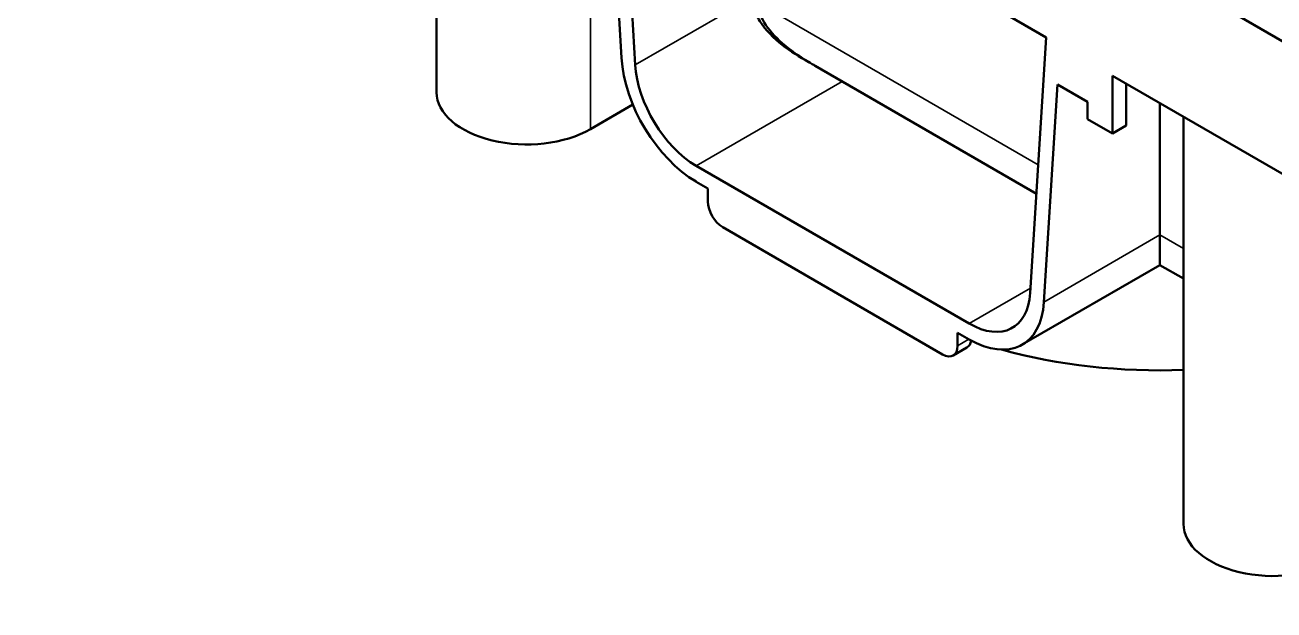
# Model space of a CAD drawing. Header units: millimetres. Extents: x 0 to 1485, y 0 to 1050.
# Drawn here: x 163.2 to 251.6, y 129.7 to 171 of the extents above; entities that cross this region are included whole.
import ezdxf

# ---------------------------------------------------------------- set-up
doc = ezdxf.new("R2010")
doc.units = ezdxf.units.MM
doc.header["$LTSCALE"] = 2.5
doc.layers.add('Sichtbar (ISO)', color=7, linetype='Continuous', lineweight=50)
doc.layers.add('Sichtbar schmal (ISO)', color=7, linetype='Continuous', lineweight=35)

msp = doc.modelspace()

# ---------------------------------------------------------------- linework, layer by layer
at = {"layer": 'Sichtbar (ISO)'}
for p, q in [((42.745, 290.814), (398.067, 85.67)), ((192.376, 195.035), (192.376, 166.248)), ((205.294, 187.577), (235.518, 170.127)), ((206.428, 168.203), (205.294, 187.577)), ((204.492, 185.182), (205.458, 168.684)), ((235.518, 170.127), (234.384, 152.062)), ((219.169, 168.123), (234.825, 159.084)), ((240.205, 167.421), (354.226, 101.591)), ((240.205, 163.339), (240.205, 167.421)), ((235.354, 151.423), (236.32, 166.807)), ((236.32, 166.807), (238.437, 165.584)), ((241.177, 163.9), (241.177, 166.86)), ((203.259, 163.645), (206.263, 165.379)), ((238.437, 165.584), (238.437, 164.359)), ((243.564, 165.482), (243.564, 156.163)), ((245.232, 135.731), (245.232, 164.519)), ((238.437, 164.359), (240.205, 163.339)), ((240.205, 163.339), (241.177, 163.9)), ((230.064, 149.904), (210.748, 161.056)), ((210.748, 159.933), (211.567, 159.46)), ((211.567, 158.542), (211.567, 159.46)), ((228.184, 147.723), (212.628, 156.705)), ((243.564, 154.039), (243.564, 156.163)), ((243.564, 154.039), (233.814, 148.41)), ((243.564, 154.039), (245.232, 153.076)), ((229.245, 149.254), (230.064, 148.781)), ((229.245, 149.254), (229.245, 148.336)), ((229.906, 148.21), (228.934, 147.649))]:
    msp.add_line(p, q, dxfattribs=at)
for centre, major_axis, start_param, end_param in [((210.748, 166.057), (3.75, -6.495), 3.996804, 5.497787), ((210.748, 166.057), (-3.062, 5.304), 0.855211, 2.356194), ((198.751, 166.248), (-6.375, 0), 0, 2.356194), ((212.628, 157.93), (-0.75, 1.299), 0.785398, 2.356194), ((230.064, 154.905), (3.063, -5.304), 5.497787, 6.99877), ((230.064, 154.905), (3.75, -6.495), 5.497787, 6.99877), ((229.156, 149.509), (0.75, -1.299), 0, 0.619684), ((228.184, 148.948), (0.75, -1.299), 5.497787, 7.068583), ((243.564, 161.604), (-26, 0), 1.125025, 1.635007), ((251.607, 135.731), (-6.375, 0), 0, 2.356194)]:
    msp.add_ellipse(centre, major_axis=major_axis, ratio=0.57735, start_param=start_param, end_param=end_param, dxfattribs=at)
for points, knots in [([(214.642, 172.861), (214.668, 172.667), (214.712, 172.473), (214.879, 171.941), (215.038, 171.607), (215.647, 170.648), (216.235, 170.065), (217.406, 169.157), (218.055, 168.756), (218.716, 168.391)], [-1.884353, -1.884353, -1.884353, -1.884353, -1.744361, -1.744361, -1.500302, -1.500302, -1.012185, -1.012185, -0.579579, -0.579579, -0.579579, -0.579579]), ([(214.998, 172.656), (215.07, 172.152), (215.263, 171.661), (215.881, 170.662), (216.325, 170.173), (217.154, 169.448), (217.505, 169.182), (218.046, 168.812), (218.228, 168.693), (218.591, 168.465), (218.771, 168.356), (218.951, 168.25)], [0.000484, 0.000484, 0.000484, 0.000484, 0.367964, 0.367964, 0.784316, 0.784316, 1.049665, 1.049665, 1.180451, 1.180451, 1.306791, 1.306791, 1.306791, 1.306791])]:
    msp.add_open_spline(points, degree=3, knots=knots, dxfattribs=at)
msp.add_open_spline([(218.951, 168.25), (219.024, 168.208), (219.096, 168.165), (219.169, 168.123)], degree=3, dxfattribs=at)
at = {"layer": 'Sichtbar schmal (ISO)'}
for p, q in [((203.259, 163.645), (203.259, 185.69)), ((206.428, 168.203), (214.632, 172.94)), ((214.998, 172.656), (234.954, 161.134)), ((210.748, 161.056), (221.079, 167.021)), ((235.354, 151.423), (243.564, 156.163)), ((243.564, 156.163), (245.232, 155.2)), ((230.064, 149.904), (234.406, 152.411)), ((229.245, 148.336), (230.04, 148.795))]:
    msp.add_line(p, q, dxfattribs=at)

doc.saveas('drawing.dxf')
